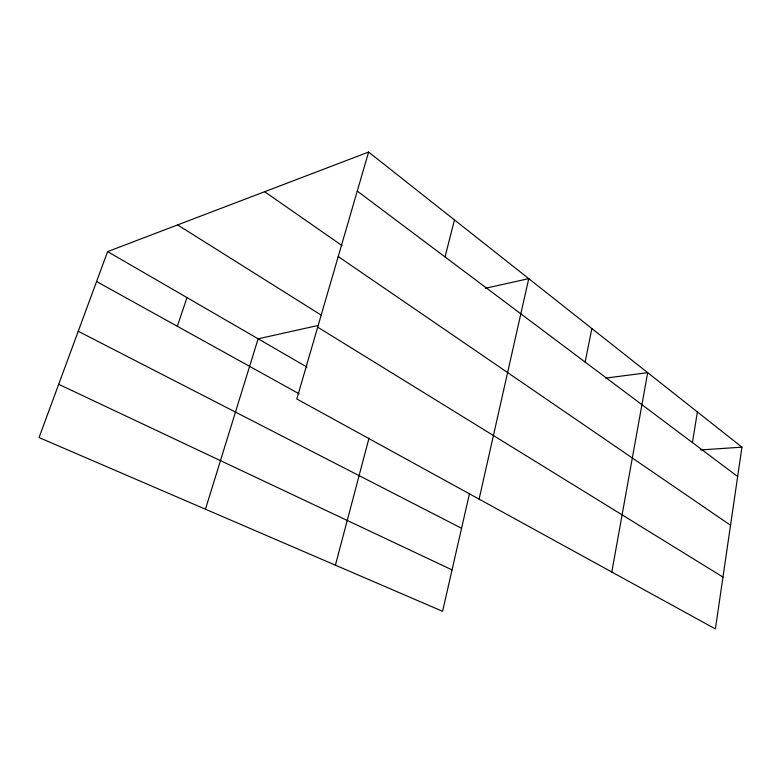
<?xml version="1.0" encoding="UTF-8"?>
<svg xmlns="http://www.w3.org/2000/svg" width="781" height="781" viewBox="0 0 781 781"><rect width="100%" height="100%" fill="white"/><g stroke="black" fill="none" stroke-linecap="round" stroke-linejoin="round"><path stroke-width="1.17" d="M741.95 447.162L715.396 628.939L296.809 398.974L368.603 152.061L741.95 447.162L700.674 449.934M692.435 442.583L697.394 411.948M611.806 572.024L647.693 372.654L605.636 378.102M585.145 362.072L591.871 328.537M479.104 499.127L528.757 278.651L485.274 288.316M469.508 493.514L442.573 611.318L39.05 437.555L107.612 251.609L368.603 152.061M445.033 256.929L454.464 219.939M335.42 565.18L369.042 437.985M205.452 509.212L258.12 338.808L318.511 325.384M177.326 326.282L186.991 297.59M58.682 384.301L452.043 569.896M78.237 331.281L461.561 528.278M96.58 281.511L299.162 393.839M107.612 251.609L306.943 367.08M317.691 327.161L722.972 577.061M177.59 224.908L321.284 315.163M338.222 256.549L730.538 525.262M264.632 191.716L342.156 245.683M357.259 191.062L737.664 476.517"/></g></svg>
